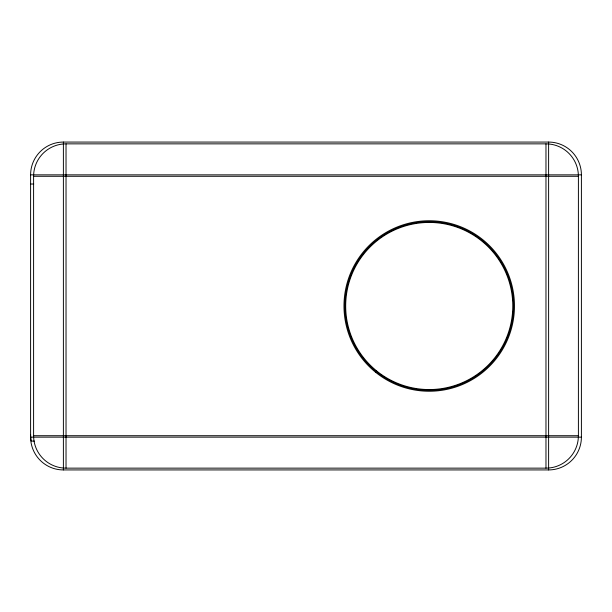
<?xml version="1.0" encoding="UTF-8"?>
<svg xmlns="http://www.w3.org/2000/svg" width="612" height="612" viewBox="0 0 612 612"><rect width="100%" height="100%" fill="white"/><g stroke="black" fill="none" stroke-linecap="round" stroke-linejoin="round"><path stroke-width="0.92" d="M63.388 142.068L548.612 142.068A32.788 32.788 0 0 1 581.4 174.856L581.4 437.144A32.788 32.788 0 0 1 548.612 469.932L63.388 469.932A32.788 32.788 0 0 1 30.6 437.144L30.6 174.856A32.788 32.788 0 0 1 63.388 142.068L63.388 469.932M66.027 143.858L545.973 143.858A32.428 32.428 0 0 1 578.401 176.287L578.401 435.713A32.428 32.428 0 0 1 545.973 468.142L66.027 468.142A32.428 32.428 0 0 1 33.599 435.713L33.599 176.287A32.428 32.428 0 0 1 66.027 143.858L66.027 468.142M30.6 174.856L581.4 174.856M33.599 176.287L578.401 176.287M30.6 184.021L33.714 184.021M33.599 435.713L578.401 435.713M30.6 437.144L581.4 437.144M34.349 441.091L31.311 441.091A29.56 29.56 0 0 1 30.6 434.665M548.612 142.068L548.612 469.932M545.973 143.858L545.973 468.142M380.679 374.934A84.318 84.318 0 0 0 513.2 313.573A84.318 84.318 0 0 0 393.807 229.492A84.318 84.318 0 0 0 380.679 374.934M375.584 372.249A85.244 85.244 0 0 0 513.422 319.334A85.244 85.244 0 0 0 398.68 226.417A85.244 85.244 0 0 0 375.584 372.249M376.648 370.926A83.546 83.546 0 0 0 511.747 319.066A83.546 83.546 0 0 0 399.292 228.001A83.546 83.546 0 0 0 376.648 370.926"/></g></svg>
